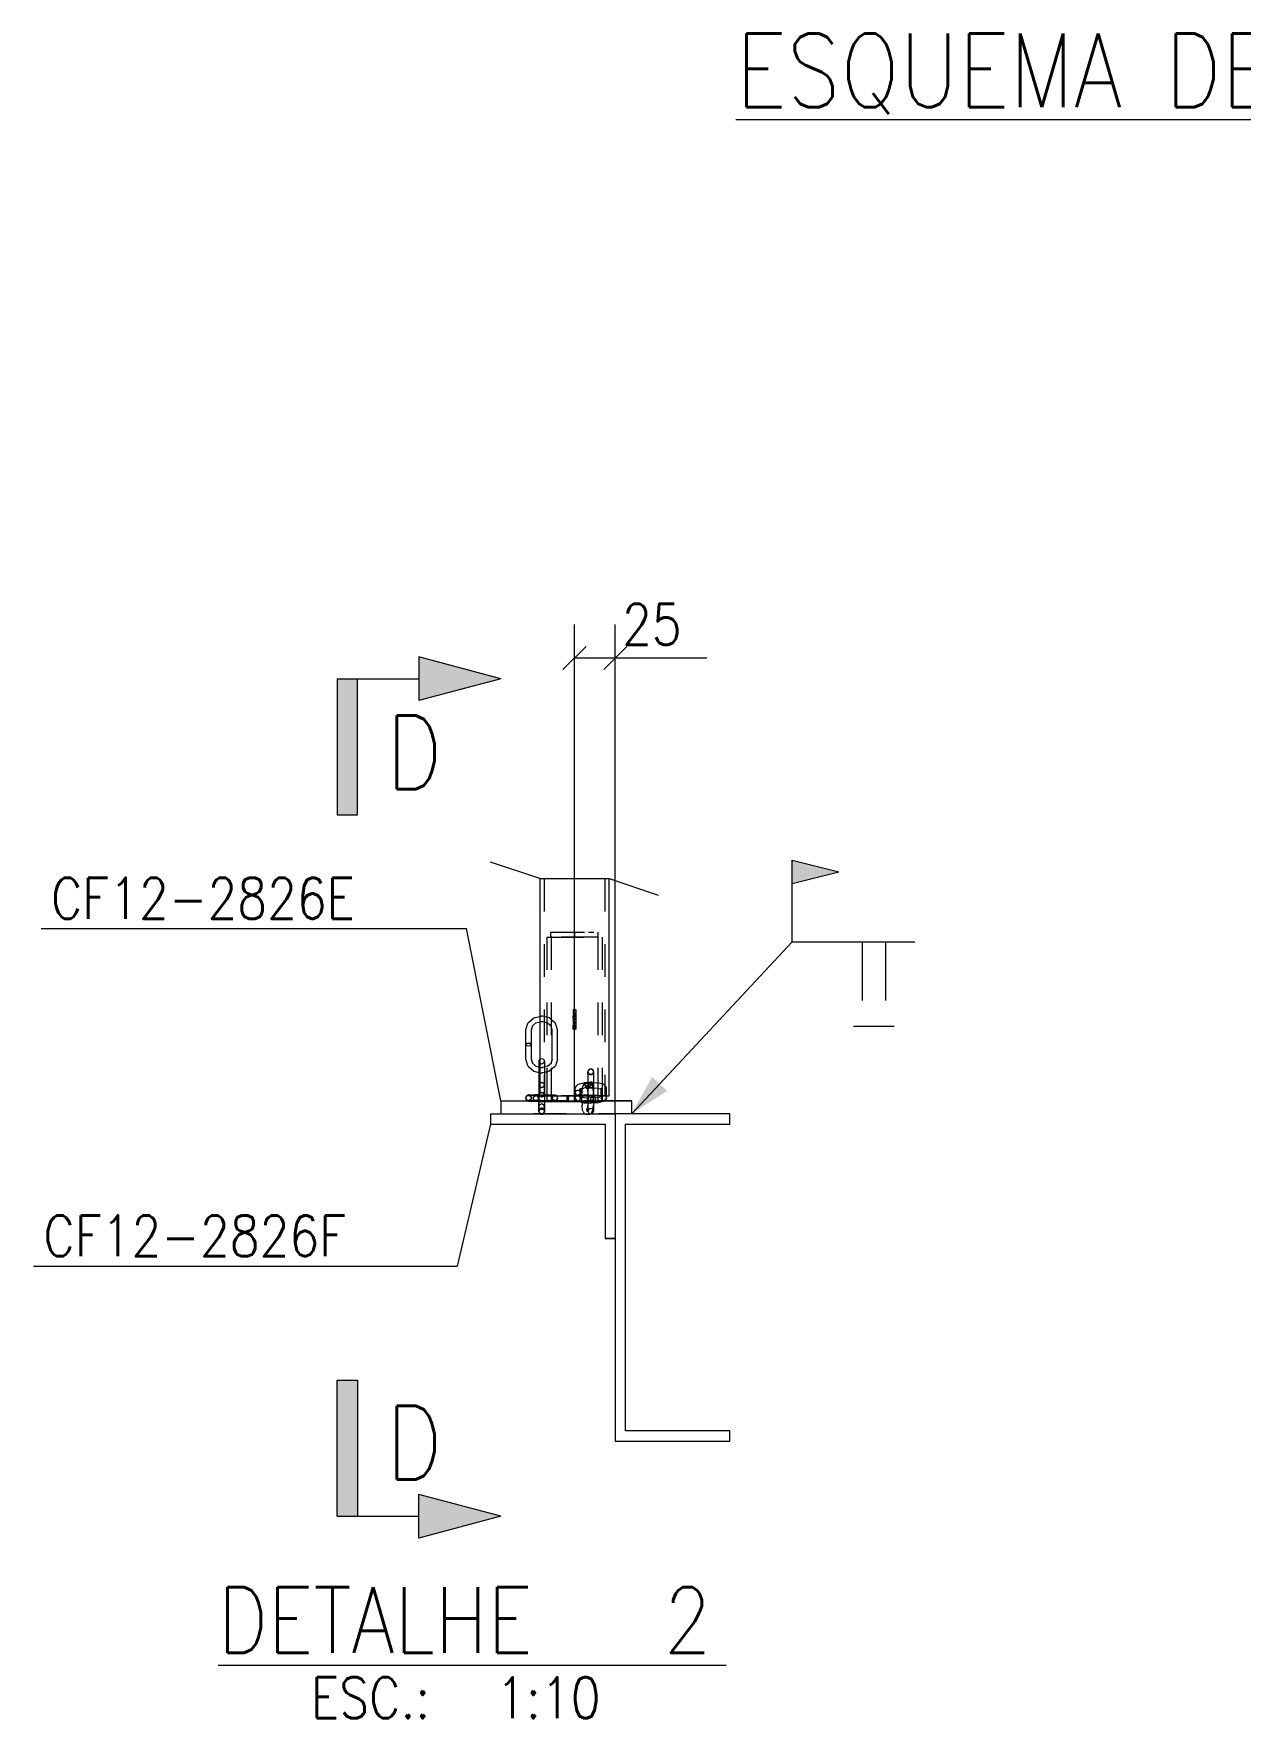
# Model space of a CAD drawing. Header units: millimetres. Extents: x -753 to 90, y 56274 to 56868.
# Drawn here: x -591.2 to -517.4, y 56393.4 to 56496.3 of the extents above; entities that cross this region are included whole.
import ezdxf

# ---------------------------------------------------------------- set-up
doc = ezdxf.new("R2010")
doc.units = ezdxf.units.MM
doc.linetypes.add('XKITLINE00', pattern=[0])
doc.linetypes.add('XKITLINE02', pattern=[4, 2, -2])
for name, color, linetype, lineweight in [('Corte', 7, 'Continuous', 0), ('Cota', 4, 'Continuous', 0), ('Objeto gráfico', 3, 'Continuous', 0), ('Outro tipo de objeto', 7, 'Continuous', 0), ('Peça', 2, 'Continuous', 0), ('Solda', 1, 'Continuous', 0), ('Texto', 7, 'Continuous', 0)]:
    doc.layers.add(name, color=color, linetype=linetype, lineweight=lineweight)
doc.styles.add('ROMANS', font='romans__.ttf')

# ---------------------------------------------------------------- blocks, each defined once
blk = doc.blocks.new('*A376')
at = {"layer": 'Outro tipo de objeto', "color": 1, "linetype": 'XKITLINE00', "lineweight": 0}
blk.add_line((-548.27, 56491.08), (-406.2, 56491.08), dxfattribs=at)
at = {"layer": 'Outro tipo de objeto', "color": 1, "style": 'ROMANS', "width": 0.85}
blk.add_text('ESQUEMA DE MONTAGEM DA COBERTURA', height=4.5, dxfattribs=at).set_placement((-548.27, 56491.83))
at = {"layer": 'Outro tipo de objeto', "color": 3, "style": 'ROMANS', "width": 0.85}
for s, p in [('ESC.:', (-487.08, 56487.83)), ('1:50', (-475.77, 56487.83))]:
    blk.add_text(s, height=2.5, dxfattribs=at).set_placement(p)
blk = doc.blocks.new('*A2097')
at = {"layer": 'Peça', "color": 1, "linetype": 'XKITLINE00', "lineweight": 0}
for p, q in [((-548.64, 56430.32), (-555.64, 56430.32)), ((-555.64, 56430.32), (-555.64, 56410.32)), ((-548.64, 56429.69), (-548.64, 56430.32)), ((-555.01, 56410.95), (-555.01, 56429.69)), ((-555.01, 56429.69), (-548.64, 56429.69)), ((-548.64, 56410.95), (-555.01, 56410.95)), ((-548.64, 56410.32), (-548.64, 56410.95)), ((-555.64, 56410.32), (-548.64, 56410.32))]:
    blk.add_line(p, q, dxfattribs=at)
blk = doc.blocks.new('*A2098')
at = {"layer": 'Peça', "color": 4, "linetype": 'XKITLINE00', "lineweight": 0}
for p, q in [((-563.26, 56430.32), (-560.22, 56430.32)), ((-563.26, 56430.32), (-563.26, 56429.69)), ((-560.06, 56430.32), (-557.53, 56430.32)), ((-557.11, 56430.32), (-555.64, 56430.32)), ((-563.26, 56429.69), (-556.27, 56429.69)), ((-556.27, 56429.69), (-556.27, 56422.7)), ((-556.27, 56422.7), (-555.64, 56422.7))]:
    blk.add_line(p, q, dxfattribs=at)
at = {"layer": 'Peça', "color": 7, "linetype": 'XKITLINE02', "lineweight": 0}
for p, q in [((-563.26, 56430.32), (-555.64, 56430.32)), ((-560.22, 56430.32), (-560.06, 56430.32)), ((-557.53, 56430.32), (-557.11, 56430.32)), ((-555.64, 56430.32), (-555.64, 56422.7)), ((-563.26, 56429.69), (-556.27, 56429.69)), ((-555.64, 56422.7), (-556.27, 56422.7))]:
    blk.add_line(p, q, dxfattribs=at)
blk = doc.blocks.new('*A2099')
at = {"layer": 'Peça', "color": 4, "linetype": 'XKITLINE00', "lineweight": 0}
for p, q in [((-560.94, 56435.9), (-560.62, 56436.18)), ((-560.62, 56436.18), (-560.18, 56436.28)), ((-560.1, 56436.28), (-560.18, 56436.28)), ((-559.66, 56436.18), (-560.1, 56436.28)), ((-559.66, 56436.18), (-559.33, 56435.9)), ((-561.11, 56435.46), (-560.98, 56435.86)), ((-561.11, 56434.56), (-561.11, 56435.46)), ((-560.98, 56435.86), (-560.94, 56435.9)), ((-560.77, 56435.46), (-560.69, 56435.71)), ((-560.77, 56434.56), (-560.77, 56435.46)), ((-560.5, 56435.88), (-560.18, 56435.95)), ((-560.18, 56435.95), (-560.1, 56435.95)), ((-560.1, 56435.95), (-559.78, 56435.88)), ((-559.51, 56435.46), (-559.59, 56435.71)), ((-559.51, 56433.65), (-559.51, 56435.46)), ((-559.33, 56435.9), (-559.29, 56435.86)), ((-559.17, 56435.46), (-559.29, 56435.86)), ((-559.17, 56433.65), (-559.17, 56435.46)), ((-561.06, 56434.62), (-561.11, 56434.56)), ((-561.11, 56434.54), (-561.06, 56434.6)), ((-561.1, 56434.55), (-561.11, 56434.56)), ((-561.11, 56433.65), (-561.11, 56434.54)), ((-560.94, 56434.64), (-561.06, 56434.62)), ((-561.06, 56434.6), (-560.94, 56434.63)), ((-560.82, 56434.62), (-560.94, 56434.64)), ((-560.94, 56434.63), (-560.82, 56434.6)), ((-560.77, 56434.56), (-560.82, 56434.62)), ((-560.82, 56434.6), (-560.77, 56434.54)), ((-560.77, 56434.55), (-560.77, 56434.56)), ((-560.77, 56433.65), (-560.77, 56434.54)), ((-560.98, 56433.24), (-561.11, 56433.65)), ((-560.69, 56433.39), (-560.77, 56433.65)), ((-560.73, 56433.43), (-560.5, 56433.22)), ((-560.5, 56433.22), (-560.31, 56433.18)), ((-560.31, 56433.53), (-560.26, 56433.65)), ((-560.31, 56433.53), (-560.31, 56432.09)), ((-560.26, 56433.65), (-560.14, 56433.7)), ((-560.14, 56433.7), (-560.02, 56433.65)), ((-560.02, 56433.65), (-559.97, 56433.53)), ((-559.97, 56433.53), (-559.97, 56431.42)), ((-559.78, 56433.22), (-559.97, 56433.18)), ((-559.78, 56433.22), (-559.54, 56433.43)), ((-559.51, 56433.65), (-559.59, 56433.39)), ((-559.17, 56433.65), (-559.29, 56433.24)), ((-557.31, 56432.89), (-557.26, 56433.01)), ((-557.26, 56433.01), (-557.14, 56433.06)), ((-557.14, 56433.06), (-557.02, 56433.01)), ((-557.02, 56433.01), (-556.97, 56432.89)), ((-560.62, 56432.92), (-560.31, 56432.85)), ((-560.31, 56432.09), (-560.26, 56432.21)), ((-560.31, 56432.07), (-560.26, 56432.19)), ((-560.31, 56432.09), (-560.31, 56432.08)), ((-560.3, 56432.09), (-560.31, 56432.09)), ((-560.31, 56432.08), (-560.31, 56432.09)), ((-560.31, 56432.08), (-560.31, 56432.07)), ((-560.31, 56432.07), (-560.31, 56432.06)), ((-560.3, 56432.06), (-560.31, 56432.07)), ((-560.31, 56432.07), (-560.31, 56431.43)), ((-560.26, 56432.21), (-560.14, 56432.26)), ((-560.26, 56432.19), (-560.14, 56432.24)), ((-560.14, 56432.26), (-560.02, 56432.21)), ((-560.14, 56432.24), (-560.02, 56432.19)), ((-559.97, 56432.09), (-560.02, 56432.21)), ((-560.02, 56432.19), (-559.97, 56432.07)), ((-559.66, 56432.92), (-559.97, 56432.85)), ((-559.97, 56432.09), (-559.97, 56432.09)), ((-559.97, 56432.06), (-559.97, 56432.07)), ((-558.06, 56431.99), (-558.11, 56431.88)), ((-558.06, 56431.99), (-557.94, 56432.11)), ((-557.94, 56432.11), (-557.83, 56432.14)), ((-557.83, 56432.14), (-557.56, 56432.21)), ((-557.67, 56431.67), (-557.64, 56431.95)), ((-557.6, 56432.05), (-557.64, 56431.95)), ((-557.55, 56432.17), (-557.6, 56432.05)), ((-557.31, 56432.23), (-557.56, 56432.21)), ((-557.43, 56432.22), (-557.55, 56432.17)), ((-557.43, 56432.22), (-557.33, 56432.23)), ((-557.33, 56432.23), (-557.21, 56432.18)), ((-557.33, 56431.67), (-557.3, 56431.95)), ((-557.22, 56432.23), (-557.32, 56432.23)), ((-557.2, 56432.18), (-557.32, 56432.23)), ((-557.31, 56432.88), (-557.31, 56432.88)), ((-557.31, 56432.88), (-557.31, 56432.23)), ((-557.26, 56432.05), (-557.3, 56431.95)), ((-557.1, 56432.18), (-557.22, 56432.23)), ((-557.21, 56432.23), (-557.14, 56432.26)), ((-557.21, 56432.18), (-557.16, 56432.06)), ((-557.16, 56432.06), (-557.21, 56431.94)), ((-557.15, 56432.06), (-557.2, 56432.18)), ((-557.2, 56431.94), (-557.15, 56432.06)), ((-557.02, 56432.21), (-557.14, 56432.26)), ((-557.05, 56432.06), (-557.1, 56432.18)), ((-557.01, 56431.96), (-557.05, 56432.06)), ((-556.97, 56432.09), (-557.02, 56432.21)), ((-556.98, 56431.68), (-557.01, 56431.96)), ((-556.97, 56432.88), (-556.97, 56432.88)), ((-556.97, 56432.88), (-556.97, 56432.12)), ((-556.97, 56432.23), (-556.72, 56432.21)), ((-556.97, 56432.12), (-556.97, 56432.09)), ((-556.97, 56432.08), (-556.97, 56432.08)), ((-556.97, 56432.08), (-556.97, 56431.43)), ((-556.44, 56432.14), (-556.72, 56432.21)), ((-556.33, 56432.11), (-556.44, 56432.14)), ((-556.22, 56431.99), (-556.33, 56432.11)), ((-556.17, 56431.88), (-556.22, 56431.99)), ((-561.06, 56431.43), (-561.11, 56431.31)), ((-561.11, 56431.28), (-561.06, 56431.4)), ((-561.11, 56431.3), (-561.1, 56431.29)), ((-561.06, 56431.15), (-561.11, 56431.27)), ((-561.06, 56431.43), (-560.94, 56431.48)), ((-561.06, 56431.4), (-560.94, 56431.45)), ((-560.94, 56431.1), (-561.06, 56431.15)), ((-560.94, 56431.48), (-560.83, 56431.48)), ((-560.94, 56431.47), (-560.83, 56431.47)), ((-560.94, 56431.45), (-560.83, 56431.45)), ((-560.83, 56431.44), (-560.94, 56431.44)), ((-560.94, 56431.1), (-560.83, 56431.1)), ((-560.83, 56431.48), (-560.56, 56431.48)), ((-560.83, 56431.47), (-560.56, 56431.46)), ((-560.83, 56431.45), (-560.56, 56431.45)), ((-560.83, 56431.44), (-560.56, 56431.44)), ((-560.83, 56431.1), (-560.56, 56431.1)), ((-560.66, 56431.26), (-560.61, 56431.38)), ((-560.66, 56431.26), (-560.66, 56431.26)), ((-560.61, 56431.38), (-560.5, 56431.43)), ((-560.31, 56431.48), (-560.56, 56431.48)), ((-560.56, 56431.46), (-560.31, 56431.46)), ((-560.31, 56431.45), (-560.56, 56431.45)), ((-560.56, 56431.44), (-560.31, 56431.44)), ((-560.56, 56431.1), (-560.53, 56431.1)), ((-560.5, 56431.43), (-560.48, 56431.43)), ((-560.48, 56431.09), (-560.5, 56431.09)), ((-560.48, 56431.43), (-560.28, 56431.43)), ((-560.28, 56431.09), (-560.48, 56431.09)), ((-560.31, 56430.46), (-560.31, 56431.09)), ((-560.28, 56431.43), (-559.94, 56431.42)), ((-560.28, 56431.09), (-559.94, 56431.08)), ((-559.97, 56431.48), (-559.72, 56431.48)), ((-559.72, 56431.46), (-559.97, 56431.46)), ((-559.97, 56431.45), (-559.72, 56431.45)), ((-559.72, 56431.44), (-559.97, 56431.44)), ((-559.97, 56431.08), (-559.96, 56431.08)), ((-559.97, 56431.08), (-559.97, 56430.46)), ((-559.96, 56431.08), (-557.95, 56431.07)), ((-559.94, 56431.42), (-559.54, 56431.42)), ((-559.94, 56431.08), (-559.55, 56431.08)), ((-559.72, 56431.48), (-559.44, 56431.48)), ((-559.72, 56431.46), (-559.44, 56431.47)), ((-559.72, 56431.45), (-559.44, 56431.45)), ((-559.72, 56431.44), (-559.44, 56431.44)), ((-559.55, 56431.08), (-558.55, 56431.08)), ((-559.54, 56431.42), (-558.55, 56431.42)), ((-559.44, 56431.48), (-559.34, 56431.48)), ((-559.44, 56431.47), (-559.34, 56431.47)), ((-559.44, 56431.45), (-559.34, 56431.45)), ((-559.44, 56431.44), (-559.34, 56431.44)), ((-559.34, 56431.48), (-559.22, 56431.43)), ((-559.34, 56431.45), (-559.27, 56431.42)), ((-559.21, 56431.42), (-559.22, 56431.43)), ((-558.55, 56431.42), (-558.53, 56431.42)), ((-558.55, 56431.42), (-558.52, 56431.37)), ((-558.52, 56431.13), (-558.55, 56431.08)), ((-558.54, 56431.4), (-558.53, 56431.42)), ((-558.53, 56431.08), (-558.54, 56431.09)), ((-558.53, 56431.42), (-557.54, 56431.41)), ((-558.5, 56431.37), (-558.53, 56431.42)), ((-558.53, 56431.08), (-558.5, 56431.13)), ((-557.54, 56431.07), (-558.53, 56431.08)), ((-558.52, 56431.37), (-558.51, 56431.25)), ((-558.51, 56431.25), (-558.52, 56431.13)), ((-558.49, 56431.25), (-558.5, 56431.37)), ((-558.5, 56431.13), (-558.49, 56431.25)), ((-558.11, 56431.88), (-558.11, 56431.61)), ((-558.06, 56431.72), (-558.11, 56431.61)), ((-558.11, 56431.6), (-558.06, 56431.72)), ((-558.11, 56431.61), (-558.1, 56431.6)), ((-558.11, 56431.42), (-558.11, 56431.6)), ((-557.94, 56431.77), (-558.06, 56431.72)), ((-558.06, 56431.72), (-557.94, 56431.77)), ((-558, 56431.42), (-557.94, 56431.44)), ((-557.95, 56431.07), (-557.68, 56431.07)), ((-557.82, 56431.72), (-557.94, 56431.77)), ((-557.94, 56431.77), (-557.82, 56431.72)), ((-557.94, 56431.44), (-557.83, 56431.44)), ((-557.94, 56431.43), (-557.83, 56431.43)), ((-557.86, 56431.07), (-557.83, 56431.07)), ((-557.68, 56431.45), (-557.83, 56431.44)), ((-557.83, 56431.43), (-557.68, 56431.43)), ((-557.83, 56431.07), (-557.68, 56431.03)), ((-557.77, 56431.61), (-557.82, 56431.72)), ((-557.82, 56431.72), (-557.77, 56431.6)), ((-557.77, 56431.88), (-557.77, 56431.61)), ((-557.77, 56431.81), (-557.73, 56431.85)), ((-557.77, 56431.61), (-557.77, 56431.6)), ((-557.77, 56431.45), (-557.77, 56431.6)), ((-557.65, 56431.86), (-557.74, 56431.84)), ((-557.68, 56431.42), (-557.67, 56431.67)), ((-557.68, 56431.08), (-557.67, 56430.83)), ((-557.19, 56431.41), (-557.54, 56431.41)), ((-557.2, 56431.07), (-557.54, 56431.07)), ((-557.33, 56431.67), (-557.34, 56431.41)), ((-557.31, 56431.45), (-557.34, 56431.45)), ((-557.34, 56431.43), (-557.18, 56431.43)), ((-557.34, 56431.07), (-557.22, 56431.07)), ((-557.34, 56431.07), (-557.33, 56430.83)), ((-557.34, 56430.98), (-557.31, 56430.98)), ((-557.32, 56431.68), (-557.32, 56431.76)), ((-557.32, 56431.68), (-557.31, 56431.43)), ((-557.31, 56431.07), (-557.32, 56430.84)), ((-557.31, 56431.89), (-557.21, 56431.94)), ((-557.21, 56431.93), (-557.31, 56431.89)), ((-557.31, 56431.89), (-557.22, 56431.89)), ((-557.2, 56431.07), (-557, 56431.07)), ((-557, 56431.41), (-557.19, 56431.41)), ((-557.18, 56431.43), (-557.1, 56431.43)), ((-557.1, 56431.43), (-556.72, 56431.43)), ((-557, 56431.41), (-556.88, 56431.36)), ((-556.97, 56431.43), (-556.98, 56431.68)), ((-556.97, 56431.08), (-556.98, 56430.84)), ((-556.97, 56431.9), (-556.72, 56431.89)), ((-556.97, 56431.45), (-556.72, 56431.45)), ((-556.97, 56431.09), (-556.97, 56430.48)), ((-556.72, 56430.99), (-556.97, 56430.98)), ((-556.95, 56431.09), (-556.72, 56431.09)), ((-556.83, 56431.24), (-556.88, 56431.36)), ((-556.83, 56431.24), (-556.83, 56431.24)), ((-556.72, 56431.89), (-556.54, 56431.84)), ((-556.72, 56431.45), (-556.44, 56431.44)), ((-556.72, 56431.43), (-556.44, 56431.43)), ((-556.72, 56431.09), (-556.44, 56431.09)), ((-556.72, 56430.99), (-556.44, 56431.07)), ((-556.54, 56431.85), (-556.51, 56431.81)), ((-556.51, 56431.45), (-556.51, 56431.88)), ((-556.44, 56431.44), (-556.34, 56431.44)), ((-556.44, 56431.43), (-556.34, 56431.43)), ((-556.44, 56431.07), (-556.35, 56431.09)), ((-556.44, 56431.09), (-556.34, 56431.09)), ((-556.34, 56431.44), (-556.22, 56431.39)), ((-556.34, 56431.09), (-556.22, 56431.14)), ((-556.22, 56431.39), (-556.17, 56431.27)), ((-556.22, 56431.14), (-556.17, 56431.26)), ((-556.18, 56431.3), (-556.17, 56431.33)), ((-556.17, 56431.33), (-556.17, 56431.88)), ((-556.17, 56431.26), (-556.17, 56431.27)), ((-560.26, 56430.34), (-560.31, 56430.46)), ((-560.14, 56430.29), (-560.26, 56430.34)), ((-560.02, 56430.34), (-560.14, 56430.29)), ((-559.97, 56430.46), (-560.02, 56430.34)), ((-557.64, 56430.55), (-557.67, 56430.83)), ((-557.55, 56430.33), (-557.43, 56430.28)), ((-557.43, 56430.28), (-557.22, 56430.29)), ((-557.32, 56430.84), (-557.33, 56430.76)), ((-557.3, 56430.55), (-557.33, 56430.83)), ((-557.31, 56430.63), (-557.22, 56430.63)), ((-557.26, 56430.45), (-557.3, 56430.55)), ((-557.22, 56430.29), (-557.1, 56430.34)), ((-557.15, 56430.32), (-557.14, 56430.31)), ((-557.14, 56430.31), (-557.02, 56430.36)), ((-557.1, 56430.34), (-557.05, 56430.46)), ((-557.05, 56430.46), (-557.01, 56430.56)), ((-557.02, 56430.36), (-556.97, 56430.48)), ((-557.01, 56430.56), (-556.98, 56430.84))]:
    blk.add_line(p, q, dxfattribs=at)
at = {"layer": 'Peça', "color": 7, "linetype": 'XKITLINE02', "lineweight": 0}
for p, q in [((-560.5, 56435.88), (-560.73, 56435.68)), ((-560.69, 56435.71), (-560.73, 56435.68)), ((-559.78, 56435.88), (-559.54, 56435.68)), ((-559.59, 56435.71), (-559.54, 56435.68)), ((-561.06, 56434.48), (-561.11, 56434.54)), ((-561.06, 56434.5), (-561.1, 56434.55)), ((-561.06, 56434.5), (-560.94, 56434.48)), ((-560.94, 56434.46), (-561.06, 56434.48)), ((-560.94, 56434.48), (-560.82, 56434.5)), ((-560.82, 56434.48), (-560.94, 56434.46)), ((-560.82, 56434.5), (-560.77, 56434.55)), ((-560.77, 56434.54), (-560.82, 56434.48)), ((-560.98, 56433.24), (-560.94, 56433.2)), ((-560.94, 56433.2), (-560.62, 56432.92)), ((-560.69, 56433.39), (-560.73, 56433.43)), ((-560.28, 56433.45), (-560.31, 56433.53)), ((-560.31, 56433.53), (-560.31, 56433.46)), ((-560.31, 56433.46), (-560.31, 56433.39)), ((-560.31, 56433.18), (-560.26, 56433.17)), ((-560.26, 56433.41), (-560.28, 56433.45)), ((-560.14, 56433.36), (-560.26, 56433.41)), ((-560.26, 56433.17), (-560.18, 56433.15)), ((-560.18, 56433.15), (-560.14, 56433.15)), ((-560.02, 56433.41), (-560.14, 56433.36)), ((-560.14, 56433.15), (-560.1, 56433.15)), ((-559.97, 56433.18), (-560.1, 56433.15)), ((-560.02, 56433.41), (-560, 56433.45)), ((-560, 56433.45), (-559.97, 56433.53)), ((-559.97, 56433.53), (-559.97, 56433.46)), ((-559.33, 56433.2), (-559.66, 56432.92)), ((-559.59, 56433.39), (-559.54, 56433.43)), ((-559.29, 56433.24), (-559.33, 56433.2)), ((-560.31, 56432.85), (-560.26, 56432.84)), ((-560.28, 56432.03), (-560.3, 56432.09)), ((-560.28, 56432.01), (-560.3, 56432.06)), ((-560.26, 56431.97), (-560.28, 56432.03)), ((-560.26, 56431.95), (-560.28, 56432.01)), ((-560.26, 56432.84), (-560.18, 56432.82)), ((-560.14, 56431.92), (-560.26, 56431.97)), ((-560.18, 56432.82), (-560.14, 56432.82)), ((-560.14, 56432.82), (-560.1, 56432.82)), ((-560.02, 56431.97), (-560.14, 56431.92)), ((-559.97, 56432.85), (-560.1, 56432.82)), ((-560.02, 56431.97), (-559.99, 56432.03)), ((-560.02, 56431.95), (-559.99, 56432.01)), ((-559.99, 56432.03), (-559.97, 56432.09)), ((-559.99, 56432.01), (-559.97, 56432.06)), ((-557.5, 56432.06), (-557.45, 56432.18)), ((-557.45, 56431.94), (-557.5, 56432.06)), ((-557.49, 56432.06), (-557.48, 56432.09)), ((-557.49, 56432.06), (-557.44, 56431.94)), ((-557.48, 56432.09), (-557.44, 56432.18)), ((-557.45, 56432.18), (-557.33, 56432.23)), ((-557.44, 56432.18), (-557.38, 56432.2)), ((-557.35, 56431.96), (-557.39, 56432.06)), ((-557.39, 56432.06), (-557.34, 56431.94)), ((-557.38, 56432.2), (-557.32, 56432.23)), ((-557.32, 56431.76), (-557.35, 56431.96)), ((-557.31, 56432.88), (-557.31, 56432.89)), ((-557.26, 56432.77), (-557.31, 56432.89)), ((-557.31, 56432.88), (-557.31, 56432.89)), ((-557.31, 56432.88), (-557.31, 56432.88)), ((-557.31, 56432.79), (-557.31, 56432.88)), ((-557.31, 56432.79), (-557.31, 56432.78)), ((-557.31, 56432.51), (-557.31, 56432.5)), ((-557.26, 56432.24), (-557.31, 56432.23)), ((-557.31, 56432.23), (-557.31, 56430.48)), ((-557.31, 56432.09), (-557.27, 56432.17)), ((-557.31, 56432.09), (-557.26, 56431.97)), ((-557.31, 56431.95), (-557.26, 56432.05)), ((-557.31, 56431.93), (-557.31, 56431.95)), ((-557.27, 56432.17), (-557.26, 56432.21)), ((-557.14, 56432.72), (-557.26, 56432.77)), ((-557.26, 56432.24), (-557.18, 56432.24)), ((-557.26, 56432.21), (-557.21, 56432.23)), ((-557.26, 56431.97), (-557.14, 56431.92)), ((-557.18, 56432.24), (-557.14, 56432.24)), ((-557.02, 56432.77), (-557.14, 56432.72)), ((-557.14, 56432.24), (-557.1, 56432.24)), ((-557.14, 56431.92), (-557.02, 56431.97)), ((-557.1, 56432.24), (-557.02, 56432.24)), ((-556.97, 56432.89), (-557.02, 56432.77)), ((-557.02, 56432.24), (-556.97, 56432.23)), ((-557.02, 56431.97), (-556.97, 56432.09)), ((-556.97, 56432.88), (-556.97, 56432.89)), ((-556.97, 56432.88), (-556.97, 56432.89)), ((-556.97, 56432.88), (-556.97, 56432.88)), ((-556.97, 56432.79), (-556.97, 56432.88)), ((-556.97, 56432.78), (-556.97, 56432.79)), ((-556.97, 56432.08), (-556.97, 56432.09)), ((-556.97, 56432.09), (-556.97, 56432.08)), ((-556.97, 56432.09), (-556.97, 56432.08)), ((-556.97, 56432.08), (-556.97, 56432.08)), ((-556.97, 56431.99), (-556.97, 56432.08)), ((-556.97, 56431.97), (-556.97, 56431.99)), ((-561.11, 56431.31), (-561.11, 56431.3)), ((-561.11, 56431.3), (-561.11, 56431.3)), ((-561.11, 56431.27), (-561.11, 56431.28)), ((-561.11, 56431.28), (-561.11, 56431.28)), ((-561.1, 56431.29), (-561.06, 56431.18)), ((-561.06, 56431.18), (-560.94, 56431.13)), ((-560.94, 56431.47), (-560.85, 56431.43)), ((-560.94, 56431.44), (-560.88, 56431.42)), ((-560.82, 56431.19), (-560.94, 56431.14)), ((-560.82, 56431.16), (-560.94, 56431.11)), ((-560.94, 56431.14), (-560.86, 56431.14)), ((-560.94, 56431.13), (-560.88, 56431.13)), ((-560.94, 56431.11), (-560.86, 56431.11)), ((-560.88, 56431.42), (-560.82, 56431.39)), ((-560.88, 56431.13), (-560.83, 56431.13)), ((-560.86, 56431.14), (-560.83, 56431.14)), ((-560.86, 56431.11), (-560.83, 56431.11)), ((-560.85, 56431.43), (-560.82, 56431.42)), ((-560.56, 56431.14), (-560.83, 56431.14)), ((-560.83, 56431.13), (-560.56, 56431.12)), ((-560.83, 56431.11), (-560.56, 56431.11)), ((-560.82, 56431.42), (-560.77, 56431.3)), ((-560.82, 56431.39), (-560.77, 56431.27)), ((-560.77, 56431.31), (-560.82, 56431.19)), ((-560.77, 56431.28), (-560.82, 56431.16)), ((-560.77, 56431.3), (-560.77, 56431.31)), ((-560.77, 56431.3), (-560.77, 56431.3)), ((-560.77, 56431.27), (-560.77, 56431.28)), ((-560.77, 56431.28), (-560.77, 56431.28)), ((-560.66, 56431.26), (-560.61, 56431.14)), ((-560.61, 56431.14), (-560.5, 56431.09)), ((-560.18, 56431.14), (-560.56, 56431.14)), ((-560.56, 56431.12), (-560.18, 56431.12)), ((-560.18, 56431.11), (-560.56, 56431.11)), ((-560.53, 56431.1), (-560.18, 56431.1)), ((-560.5, 56431.43), (-560.3, 56431.42)), ((-560.5, 56431.43), (-560.38, 56431.38)), ((-560.5, 56431.09), (-560.38, 56431.14)), ((-560.5, 56431.09), (-560.3, 56431.08)), ((-560.33, 56431.26), (-560.38, 56431.38)), ((-560.38, 56431.14), (-560.33, 56431.26)), ((-560.33, 56431.26), (-560.33, 56431.26)), ((-560.31, 56431.68), (-560.31, 56430.84)), ((-560.26, 56431.59), (-560.31, 56431.49)), ((-560.31, 56431.48), (-560.26, 56431.58)), ((-560.31, 56431.49), (-560.26, 56431.39)), ((-560.26, 56431.48), (-560.31, 56431.48)), ((-560.26, 56431.38), (-560.31, 56431.48)), ((-560.31, 56431.46), (-560.26, 56431.46)), ((-560.26, 56431.45), (-560.31, 56431.45)), ((-560.31, 56431.44), (-560.26, 56431.44)), ((-560.31, 56431.43), (-560.31, 56431.31)), ((-560.3, 56431.42), (-559.96, 56431.42)), ((-560.3, 56431.08), (-559.97, 56431.08)), ((-560.14, 56431.9), (-560.26, 56431.95)), ((-560.14, 56431.63), (-560.26, 56431.59)), ((-560.26, 56431.58), (-560.14, 56431.62)), ((-560.26, 56431.48), (-560.18, 56431.48)), ((-560.26, 56431.46), (-560.18, 56431.46)), ((-560.26, 56431.45), (-560.18, 56431.45)), ((-560.26, 56431.44), (-560.18, 56431.44)), ((-560.26, 56431.39), (-560.14, 56431.35)), ((-560.14, 56431.34), (-560.26, 56431.38)), ((-560.14, 56430.92), (-560.26, 56430.87)), ((-560.18, 56431.48), (-560.1, 56431.48)), ((-560.18, 56431.46), (-560.1, 56431.46)), ((-560.18, 56431.45), (-560.1, 56431.45)), ((-560.18, 56431.44), (-560.14, 56431.44)), ((-560.18, 56431.14), (-560.1, 56431.14)), ((-560.18, 56431.12), (-560.1, 56431.12)), ((-560.18, 56431.11), (-560.1, 56431.11)), ((-560.18, 56431.1), (-560.1, 56431.1)), ((-560.02, 56431.95), (-560.14, 56431.9)), ((-560.02, 56431.59), (-560.14, 56431.63)), ((-560.14, 56431.62), (-560.02, 56431.58)), ((-560.14, 56431.44), (-560.1, 56431.44)), ((-560.14, 56431.35), (-560.02, 56431.39)), ((-560.02, 56431.38), (-560.14, 56431.34)), ((-560.02, 56430.87), (-560.14, 56430.92)), ((-560.1, 56431.48), (-559.97, 56431.48)), ((-559.97, 56431.46), (-560.1, 56431.46)), ((-560.1, 56431.45), (-559.97, 56431.45)), ((-559.97, 56431.44), (-560.1, 56431.44)), ((-560.1, 56431.14), (-559.72, 56431.14)), ((-559.72, 56431.12), (-560.1, 56431.12)), ((-560.1, 56431.11), (-559.72, 56431.11)), ((-559.72, 56431.1), (-560.1, 56431.1)), ((-559.97, 56431.49), (-560.02, 56431.59)), ((-560.02, 56431.58), (-559.97, 56431.48)), ((-559.97, 56431.48), (-560.02, 56431.38)), ((-560.02, 56431.39), (-559.99, 56431.45)), ((-559.99, 56431.45), (-559.97, 56431.49)), ((-559.97, 56431.42), (-559.97, 56431.08)), ((-559.96, 56431.42), (-558.55, 56431.42)), ((-559.72, 56431.14), (-559.44, 56431.14)), ((-559.44, 56431.13), (-559.72, 56431.12)), ((-559.72, 56431.11), (-559.44, 56431.11)), ((-559.72, 56431.1), (-559.44, 56431.1)), ((-559.51, 56431.3), (-559.46, 56431.42)), ((-559.46, 56431.39), (-559.51, 56431.27)), ((-559.46, 56431.19), (-559.51, 56431.31)), ((-559.51, 56431.31), (-559.51, 56431.3)), ((-559.46, 56431.16), (-559.51, 56431.28)), ((-559.51, 56431.28), (-559.51, 56431.27)), ((-559.46, 56431.42), (-559.39, 56431.44)), ((-559.46, 56431.39), (-559.38, 56431.42)), ((-559.34, 56431.14), (-559.46, 56431.19)), ((-559.34, 56431.11), (-559.46, 56431.16)), ((-559.44, 56431.14), (-559.34, 56431.14)), ((-559.44, 56431.13), (-559.34, 56431.13)), ((-559.44, 56431.11), (-559.34, 56431.11)), ((-559.44, 56431.1), (-559.34, 56431.1)), ((-559.39, 56431.44), (-559.34, 56431.47)), ((-559.38, 56431.42), (-559.34, 56431.44)), ((-559.34, 56431.13), (-559.28, 56431.15)), ((-559.34, 56431.1), (-559.26, 56431.13)), ((-559.28, 56431.15), (-559.22, 56431.18)), ((-559.27, 56431.42), (-559.22, 56431.4)), ((-559.26, 56431.13), (-559.22, 56431.15)), ((-559.22, 56431.4), (-559.17, 56431.28)), ((-559.22, 56431.18), (-559.17, 56431.3)), ((-559.17, 56431.27), (-559.22, 56431.15)), ((-559.19, 56431.37), (-559.21, 56431.42)), ((-559.17, 56431.31), (-559.19, 56431.37)), ((-559.17, 56431.3), (-559.17, 56431.31)), ((-559.17, 56431.28), (-559.17, 56431.27)), ((-558.59, 56431.25), (-558.58, 56431.37)), ((-558.58, 56431.13), (-558.59, 56431.25)), ((-558.58, 56431.37), (-558.55, 56431.42)), ((-558.56, 56431.37), (-558.58, 56431.25)), ((-558.58, 56431.25), (-558.56, 56431.13)), ((-558.55, 56431.08), (-558.58, 56431.13)), ((-558.56, 56431.37), (-558.54, 56431.4)), ((-558.54, 56431.09), (-558.56, 56431.13)), ((-558.53, 56431.42), (-558.53, 56431.42)), ((-558.53, 56431.42), (-557.95, 56431.41)), ((-558.06, 56431.49), (-558.11, 56431.6)), ((-558.11, 56431.37), (-558.11, 56431.42)), ((-558.06, 56431.39), (-558.11, 56431.27)), ((-558.11, 56431.33), (-558.11, 56431.37)), ((-558.09, 56431.3), (-558.11, 56431.33)), ((-558.11, 56431.27), (-558.11, 56431.27)), ((-558.11, 56431.26), (-558.11, 56431.27)), ((-558.06, 56431.14), (-558.11, 56431.26)), ((-558.1, 56431.6), (-558.06, 56431.49)), ((-558.06, 56431.21), (-558.09, 56431.3)), ((-558.06, 56431.49), (-557.94, 56431.44)), ((-557.94, 56431.44), (-558.06, 56431.49)), ((-558.06, 56431.39), (-558, 56431.42)), ((-558.06, 56431.21), (-557.94, 56431.1)), ((-558.06, 56431.14), (-557.94, 56431.09)), ((-557.95, 56431.41), (-557.56, 56431.41)), ((-557.82, 56431.49), (-557.94, 56431.44)), ((-557.94, 56431.44), (-557.87, 56431.47)), ((-557.82, 56431.39), (-557.94, 56431.43)), ((-557.94, 56431.1), (-557.89, 56431.12)), ((-557.94, 56431.1), (-557.86, 56431.08)), ((-557.94, 56431.1), (-557.83, 56431.1)), ((-557.94, 56431.09), (-557.83, 56431.09)), ((-557.89, 56431.12), (-557.82, 56431.15)), ((-557.87, 56431.47), (-557.82, 56431.49)), ((-557.86, 56431.08), (-557.86, 56431.07)), ((-557.74, 56431.84), (-557.83, 56431.81)), ((-557.83, 56431.81), (-557.77, 56431.83)), ((-557.83, 56431.4), (-557.56, 56431.32)), ((-557.73, 56431.36), (-557.83, 56431.4)), ((-557.56, 56431.11), (-557.83, 56431.1)), ((-557.83, 56431.09), (-557.56, 56431.09)), ((-557.82, 56431.76), (-557.77, 56431.88)), ((-557.82, 56431.76), (-557.77, 56431.81)), ((-557.77, 56431.6), (-557.82, 56431.49)), ((-557.77, 56431.6), (-557.82, 56431.49)), ((-557.77, 56431.33), (-557.82, 56431.45)), ((-557.82, 56431.45), (-557.8, 56431.43)), ((-557.77, 56431.26), (-557.82, 56431.39)), ((-557.82, 56431.15), (-557.77, 56431.27)), ((-557.8, 56431.43), (-557.73, 56431.36)), ((-557.77, 56431.83), (-557.73, 56431.85)), ((-557.77, 56431.41), (-557.77, 56431.45)), ((-557.77, 56431.33), (-557.77, 56431.41)), ((-557.77, 56431.27), (-557.77, 56431.27)), ((-557.77, 56431.26), (-557.77, 56431.27)), ((-557.73, 56431.36), (-557.73, 56431.36)), ((-557.64, 56431.45), (-557.68, 56431.45)), ((-557.68, 56431.43), (-557.64, 56431.43)), ((-557.68, 56431.37), (-557.68, 56431.42)), ((-557.68, 56431.29), (-557.68, 56431.37)), ((-557.68, 56431.25), (-557.68, 56431.29)), ((-557.68, 56431.21), (-557.68, 56431.25)), ((-557.68, 56431.13), (-557.68, 56431.21)), ((-557.68, 56431.13), (-557.68, 56431.08)), ((-557.68, 56431.07), (-557.56, 56431.07)), ((-557.68, 56431.03), (-557.56, 56430.99)), ((-557.65, 56431.86), (-557.62, 56431.87)), ((-557.64, 56431.45), (-557.56, 56431.45)), ((-557.64, 56431.43), (-557.56, 56431.43)), ((-557.62, 56431.87), (-557.56, 56431.89)), ((-557.18, 56431.91), (-557.56, 56431.89)), ((-557.34, 56431.45), (-557.56, 56431.45)), ((-557.56, 56431.43), (-557.34, 56431.43)), ((-557.56, 56431.41), (-557.22, 56431.41)), ((-557.56, 56431.32), (-557.18, 56431.3)), ((-557.18, 56431.11), (-557.56, 56431.11)), ((-557.56, 56431.09), (-557.18, 56431.09)), ((-557.56, 56431.07), (-557.34, 56431.07)), ((-557.56, 56430.99), (-557.34, 56430.98)), ((-557.33, 56431.89), (-557.45, 56431.94)), ((-557.44, 56431.94), (-557.37, 56431.91)), ((-557.43, 56431.88), (-557.38, 56431.91)), ((-557.43, 56431.88), (-557.38, 56431.88)), ((-557.38, 56431.91), (-557.31, 56431.93)), ((-557.38, 56431.88), (-557.33, 56431.89)), ((-557.37, 56431.91), (-557.32, 56431.89)), ((-557.34, 56431.94), (-557.26, 56431.91)), ((-557.34, 56431.41), (-557.34, 56431.29)), ((-557.34, 56431.21), (-557.34, 56431.29)), ((-557.34, 56431.21), (-557.34, 56431.07)), ((-557.33, 56431.89), (-557.31, 56431.89)), ((-557.32, 56431.89), (-557.31, 56431.89)), ((-557.32, 56431.89), (-557.31, 56431.89)), ((-557.31, 56431.45), (-557.26, 56431.45)), ((-557.31, 56431.43), (-557.31, 56431.3)), ((-557.31, 56431.28), (-557.28, 56431.33)), ((-557.31, 56431.26), (-557.31, 56431.3)), ((-557.29, 56431.25), (-557.31, 56431.28)), ((-557.31, 56431.22), (-557.31, 56431.26)), ((-557.31, 56431.12), (-557.31, 56431.22)), ((-557.31, 56431.12), (-557.31, 56431.07)), ((-557.31, 56430.98), (-557.18, 56430.97)), ((-557.26, 56431.16), (-557.29, 56431.25)), ((-557.28, 56431.33), (-557.26, 56431.4)), ((-557.26, 56431.91), (-557.22, 56431.89)), ((-557.26, 56431.45), (-557.18, 56431.45)), ((-557.14, 56431.45), (-557.26, 56431.4)), ((-557.26, 56431.16), (-557.14, 56431.11)), ((-557.22, 56431.41), (-557.02, 56431.41)), ((-557.22, 56431.07), (-557.02, 56431.07)), ((-557.2, 56431.94), (-557.21, 56431.93)), ((-557.18, 56431.91), (-557.13, 56431.91)), ((-557.18, 56431.45), (-557.14, 56431.45)), ((-557.18, 56431.3), (-557.14, 56431.3)), ((-557.18, 56431.11), (-557.1, 56431.11)), ((-557.18, 56431.09), (-557.1, 56431.09)), ((-557.1, 56430.97), (-557.18, 56430.97)), ((-557.11, 56431.36), (-557.16, 56431.24)), ((-557.16, 56431.24), (-557.16, 56431.24)), ((-557.16, 56431.24), (-557.12, 56431.12)), ((-557.14, 56431.45), (-557.1, 56431.45)), ((-557.02, 56431.4), (-557.14, 56431.45)), ((-557.14, 56431.3), (-557.1, 56431.3)), ((-557.14, 56431.11), (-557.06, 56431.14)), ((-557.13, 56431.91), (-557.1, 56431.91)), ((-557.12, 56431.12), (-557, 56431.07)), ((-557.11, 56431.36), (-557, 56431.41)), ((-557.11, 56431.36), (-557.11, 56431.36)), ((-557.1, 56431.91), (-557, 56431.91)), ((-557.1, 56431.45), (-557.02, 56431.45)), ((-556.72, 56431.32), (-557.1, 56431.3)), ((-557.1, 56431.11), (-556.72, 56431.11)), ((-557.1, 56431.09), (-557.05, 56431.09)), ((-556.97, 56430.98), (-557.1, 56430.97)), ((-557.06, 56431.14), (-557.02, 56431.16)), ((-557.05, 56431.09), (-556.95, 56431.09)), ((-557.02, 56431.45), (-556.97, 56431.45)), ((-557.02, 56431.41), (-557, 56431.41)), ((-556.97, 56431.28), (-557.02, 56431.4)), ((-557.02, 56431.16), (-556.97, 56431.28)), ((-557.02, 56431.07), (-557, 56431.07)), ((-557, 56431.91), (-556.97, 56431.9)), ((-557, 56431.07), (-556.88, 56431.12)), ((-556.97, 56431.4), (-556.97, 56431.43)), ((-556.97, 56431.4), (-556.97, 56431.43)), ((-556.97, 56431.43), (-556.97, 56431.14)), ((-556.97, 56431.3), (-556.97, 56431.4)), ((-556.97, 56431.31), (-556.97, 56431.4)), ((-556.97, 56431.23), (-556.97, 56431.31)), ((-556.97, 56431.22), (-556.97, 56431.3)), ((-556.97, 56431.14), (-556.97, 56431.23)), ((-556.97, 56431.14), (-556.97, 56431.22)), ((-556.97, 56431.14), (-556.97, 56431.08)), ((-556.97, 56431.09), (-556.97, 56431.14)), ((-556.97, 56431.14), (-556.97, 56431.09)), ((-556.88, 56431.12), (-556.83, 56431.24)), ((-556.72, 56431.32), (-556.44, 56431.4)), ((-556.72, 56431.11), (-556.7, 56431.11)), ((-556.7, 56431.11), (-556.44, 56431.1)), ((-556.54, 56431.85), (-556.48, 56431.83)), ((-556.54, 56431.84), (-556.48, 56431.83)), ((-556.54, 56431.36), (-556.48, 56431.43)), ((-556.44, 56431.4), (-556.54, 56431.36)), ((-556.46, 56431.76), (-556.51, 56431.88)), ((-556.51, 56431.81), (-556.46, 56431.76)), ((-556.46, 56431.45), (-556.51, 56431.33)), ((-556.51, 56431.41), (-556.51, 56431.45)), ((-556.51, 56431.33), (-556.51, 56431.41)), ((-556.46, 56431.39), (-556.51, 56431.26)), ((-556.51, 56431.27), (-556.46, 56431.15)), ((-556.51, 56431.26), (-556.51, 56431.27)), ((-556.48, 56431.83), (-556.44, 56431.81)), ((-556.48, 56431.83), (-556.44, 56431.81)), ((-556.48, 56431.43), (-556.46, 56431.45)), ((-556.46, 56431.39), (-556.39, 56431.41)), ((-556.46, 56431.15), (-556.38, 56431.12)), ((-556.44, 56431.1), (-556.41, 56431.1)), ((-556.41, 56431.1), (-556.34, 56431.1)), ((-556.39, 56431.41), (-556.34, 56431.43)), ((-556.38, 56431.12), (-556.34, 56431.1)), ((-556.35, 56431.09), (-556.33, 56431.1)), ((-556.33, 56431.1), (-556.29, 56431.14)), ((-556.29, 56431.14), (-556.22, 56431.21)), ((-556.22, 56431.21), (-556.19, 56431.26)), ((-556.19, 56431.26), (-556.18, 56431.3)), ((-560.26, 56430.87), (-560.31, 56430.75)), ((-560.31, 56430.75), (-560.31, 56430.82)), ((-560.26, 56430.63), (-560.31, 56430.75)), ((-560.31, 56430.48), (-560.26, 56430.6)), ((-560.26, 56430.58), (-560.31, 56430.46)), ((-560.31, 56430.56), (-560.31, 56430.47)), ((-560.26, 56430.36), (-560.31, 56430.48)), ((-560.31, 56430.46), (-560.31, 56430.47)), ((-560.26, 56430.6), (-560.14, 56430.65)), ((-560.26, 56430.63), (-560.14, 56430.58)), ((-560.14, 56430.63), (-560.26, 56430.58)), ((-560.14, 56430.31), (-560.26, 56430.36)), ((-560.14, 56430.65), (-560.02, 56430.6)), ((-560.14, 56430.58), (-560.02, 56430.63)), ((-560.14, 56430.63), (-560.02, 56430.58)), ((-560.02, 56430.36), (-560.14, 56430.31)), ((-559.97, 56430.75), (-560.02, 56430.87)), ((-560.02, 56430.63), (-559.97, 56430.75)), ((-560.02, 56430.6), (-559.97, 56430.48)), ((-560.02, 56430.58), (-559.97, 56430.46)), ((-559.97, 56430.48), (-560.02, 56430.36)), ((-559.97, 56430.75), (-559.97, 56430.82)), ((-557.6, 56430.45), (-557.64, 56430.55)), ((-557.6, 56430.45), (-557.55, 56430.33)), ((-557.43, 56430.62), (-557.38, 56430.6)), ((-557.43, 56430.62), (-557.38, 56430.62)), ((-557.38, 56430.62), (-557.31, 56430.63)), ((-557.38, 56430.6), (-557.31, 56430.57)), ((-557.38, 56430.46), (-557.37, 56430.51)), ((-557.38, 56430.46), (-557.37, 56430.51)), ((-557.37, 56430.51), (-557.34, 56430.58)), ((-557.37, 56430.51), (-557.34, 56430.56)), ((-557.33, 56430.76), (-557.34, 56430.63)), ((-557.34, 56430.56), (-557.34, 56430.63)), ((-557.34, 56430.58), (-557.22, 56430.63)), ((-557.31, 56430.58), (-557.31, 56430.66)), ((-557.26, 56430.6), (-557.31, 56430.48)), ((-557.31, 56430.57), (-557.31, 56430.58)), ((-557.26, 56430.45), (-557.31, 56430.57)), ((-557.31, 56430.48), (-557.31, 56430.57)), ((-557.31, 56430.48), (-557.26, 56430.36)), ((-557.14, 56430.65), (-557.26, 56430.6)), ((-557.26, 56430.36), (-557.2, 56430.34)), ((-557.2, 56430.34), (-557.15, 56430.32)), ((-557.02, 56430.6), (-557.14, 56430.65)), ((-556.97, 56430.48), (-557.02, 56430.6))]:
    blk.add_line(p, q, dxfattribs=at)
at = {"layer": 'Peça', "color": 4, "linetype": 'XKITLINE00', "lineweight": 0}
for centre, start, end in [((-557.14, 56432.88), 360, 180), ((-557.14, 56432.88), 315.0003, 180), ((-557.14, 56432.08), 360, 115.1523), ((-557.14, 56432.08), 315.0002, 115.1908), ((-560.94, 56431.3), 86.2956, 180), ((-560.94, 56431.3), 86.3678, 180), ((-560.94, 56431.28), 86.2956, 180), ((-560.94, 56431.28), 86.3678, 180), ((-557.94, 56431.27), 86.3678, 110.2878), ((-557.94, 56431.27), 86.2956, 110.3646)]:
    blk.add_arc(centre, 0.17, start, end, dxfattribs=at)
at = {"layer": 'Peça', "color": 7, "linetype": 'XKITLINE02', "lineweight": 0}
for centre, start, end in [((-557.14, 56432.88), 180, 360), ((-557.14, 56432.88), 180, 315.0003), ((-557.14, 56432.08), 115.1523, 360), ((-557.14, 56432.08), 115.1908, 315.0002), ((-560.94, 56431.3), 180, 86.2956), ((-560.94, 56431.3), 180, 86.3678), ((-560.94, 56431.28), 180, 86.2956), ((-560.94, 56431.28), 180, 86.3678), ((-557.94, 56431.27), 110.2878, 86.3678), ((-557.94, 56431.27), 110.3646, 86.2956), ((-560.14, 56430.49), 90, 270), ((-560.14, 56430.49), 44.9998, 224.9998), ((-560.14, 56430.46), 90, 270), ((-560.14, 56430.46), 44.9998, 224.9998), ((-560.14, 56430.49), 224.9998, 44.9998), ((-560.14, 56430.46), 224.9998, 44.9998), ((-560.14, 56430.49), 270, 90), ((-560.14, 56430.46), 270, 90)]:
    blk.add_arc(centre, 0.17, start, end, dxfattribs=at)
blk = doc.blocks.new('*A2100')
at = {"layer": 'Peça', "color": 4, "linetype": 'XKITLINE00', "lineweight": 0}
for p, q in [((-558.22, 56436.68), (-558.14, 56436.74)), ((-558.22, 56436.68), (-558.22, 56435.72)), ((-558.22, 56436.52), (-558.14, 56436.56)), ((-558.22, 56436.12), (-558.14, 56436.12)), ((-558.14, 56436.74), (-558.05, 56436.68)), ((-558.14, 56436.56), (-558.05, 56436.52)), ((-558.05, 56436.12), (-558.14, 56436.12)), ((-558.05, 56436.68), (-558.05, 56435.72)), ((-558.22, 56435.68), (-558.22, 56435.72)), ((-558.22, 56435.72), (-558.14, 56435.69)), ((-558.22, 56435.6), (-558.22, 56435.68)), ((-558.22, 56435.6), (-558.22, 56435.56)), ((-558.22, 56435.56), (-558.14, 56435.5)), ((-558.05, 56435.72), (-558.14, 56435.69)), ((-558.05, 56435.56), (-558.14, 56435.5)), ((-558.05, 56435.68), (-558.05, 56435.72)), ((-558.05, 56435.6), (-558.05, 56435.68)), ((-558.05, 56435.6), (-558.05, 56435.56))]:
    blk.add_line(p, q, dxfattribs=at)
at = {"layer": 'Peça', "color": 7, "linetype": 'XKITLINE02', "lineweight": 0}
for p, q in [((-558.22, 56436.58), (-558.14, 56436.52)), ((-558.22, 56436.52), (-558.14, 56436.56)), ((-558.14, 56436.4), (-558.22, 56436.44)), ((-558.22, 56436.44), (-558.18, 56436.42)), ((-558.22, 56436.27), (-558.14, 56436.32)), ((-558.14, 56436.12), (-558.22, 56436.17)), ((-558.14, 56436.12), (-558.22, 56436.07)), ((-558.14, 56436.12), (-558.22, 56436.07)), ((-558.14, 56436.12), (-558.22, 56436.12)), ((-558.18, 56436.42), (-558.14, 56436.4)), ((-558.14, 56436.52), (-558.06, 56436.57)), ((-558.14, 56436.56), (-558.05, 56436.52)), ((-558.05, 56436.44), (-558.14, 56436.4)), ((-558.14, 56436.4), (-558.05, 56436.44)), ((-558.14, 56436.32), (-558.05, 56436.27)), ((-558.05, 56436.17), (-558.14, 56436.12)), ((-558.05, 56436.07), (-558.14, 56436.12)), ((-558.05, 56436.07), (-558.14, 56436.12)), ((-558.14, 56436.12), (-558.05, 56436.12)), ((-558.06, 56436.57), (-558.05, 56436.58)), ((-558.22, 56435.97), (-558.14, 56435.92)), ((-558.22, 56435.97), (-558.14, 56435.92)), ((-558.14, 56435.84), (-558.22, 56435.8)), ((-558.22, 56435.8), (-558.18, 56435.82)), ((-558.22, 56435.72), (-558.14, 56435.69)), ((-558.22, 56435.72), (-558.22, 56435.6)), ((-558.22, 56435.67), (-558.17, 56435.7)), ((-558.22, 56435.58), (-558.14, 56435.62)), ((-558.22, 56435.49), (-558.22, 56435.58)), ((-558.22, 56435.49), (-558.22, 56435.56)), ((-558.14, 56435.45), (-558.22, 56435.49)), ((-558.18, 56435.82), (-558.14, 56435.84)), ((-558.17, 56435.7), (-558.14, 56435.72)), ((-558.14, 56435.92), (-558.05, 56435.97)), ((-558.14, 56435.92), (-558.05, 56435.97)), ((-558.14, 56435.84), (-558.05, 56435.8)), ((-558.05, 56435.8), (-558.14, 56435.84)), ((-558.14, 56435.69), (-558.05, 56435.72)), ((-558.14, 56435.72), (-558.05, 56435.67)), ((-558.14, 56435.62), (-558.05, 56435.58)), ((-558.05, 56435.49), (-558.14, 56435.45)), ((-558.05, 56435.72), (-558.05, 56435.6)), ((-558.05, 56435.58), (-558.05, 56435.49)), ((-558.05, 56435.49), (-558.05, 56435.56))]:
    blk.add_line(p, q, dxfattribs=at)
for start, end in [(90, 270), (270, 90)]:
    blk.add_arc((-558.14, 56436.22), 0.1, start, end, dxfattribs=at)
blk = doc.blocks.new('*A2101')
at = {"layer": 'Peça', "color": 7, "linetype": 'XKITLINE02', "lineweight": 0}
for p, q in [((-559.59, 56441.12), (-559.59, 56441.42)), ((-559.59, 56441.42), (-557.28, 56441.42)), ((-559.52, 56441.42), (-556.69, 56441.42)), ((-558.14, 56441.42), (-558.14, 56441.12)), ((-557.28, 56441.42), (-556.96, 56441.42)), ((-556.69, 56441.12), (-556.69, 56441.42)), ((-559.52, 56441.12), (-559.59, 56441.12)), ((-559.59, 56441.12), (-556.69, 56441.12)), ((-556.96, 56441.12), (-559.31, 56441.12))]:
    blk.add_line(p, q, dxfattribs=at)
blk = doc.blocks.new('*A2102')
at = {"layer": 'Peça', "color": 7, "linetype": 'XKITLINE02', "lineweight": 0}
for p, q in [((-559.82, 56441.12), (-559.82, 56431.12)), ((-559.82, 56441.12), (-556.45, 56441.12)), ((-556.68, 56441.12), (-559.82, 56441.12)), ((-559.56, 56441.12), (-559.56, 56431.12)), ((-559.56, 56441.12), (-556.71, 56441.12)), ((-558.95, 56441.12), (-558.14, 56441.12)), ((-556.71, 56441.12), (-556.71, 56431.12)), ((-556.45, 56441.12), (-556.45, 56431.12)), ((-559.82, 56431.12), (-558.98, 56431.12)), ((-559.82, 56431.12), (-559.6, 56431.12)), ((-559.6, 56431.12), (-557.29, 56431.12)), ((-559.56, 56431.12), (-556.45, 56431.12)), ((-559.37, 56431.12), (-556.71, 56431.12)), ((-558.98, 56431.12), (-556.68, 56431.12))]:
    blk.add_line(p, q, dxfattribs=at)
blk = doc.blocks.new('*A2103')
at = {"layer": 'Peça', "color": 4, "linetype": 'XKITLINE00', "lineweight": 0}
for p, q in [((-560.26, 56444.69), (-560.26, 56436.26)), ((-556.02, 56431.42), (-556.02, 56444.69)), ((-560.26, 56435.94), (-560.26, 56433.65)), ((-558.14, 56431.42), (-558.95, 56431.42)), ((-558.11, 56431.42), (-558.14, 56431.42)), ((-556.17, 56431.42), (-556.02, 56431.42))]:
    blk.add_line(p, q, dxfattribs=at)
at = {"layer": 'Peça', "color": 7, "linetype": 'XKITLINE02', "lineweight": 0}
for p, q in [((-559.99, 56444.69), (-559.99, 56431.42)), ((-556.28, 56444.69), (-556.28, 56431.42)), ((-560.26, 56436.26), (-560.26, 56435.94)), ((-560.26, 56433.65), (-560.26, 56431.42)), ((-560.26, 56431.42), (-560.1, 56431.42)), ((-560.26, 56431.42), (-560.1, 56431.42)), ((-560.1, 56431.42), (-558.95, 56431.42)), ((-560.1, 56431.42), (-559.64, 56431.42)), ((-559.99, 56431.42), (-559.85, 56431.42)), ((-559.99, 56431.42), (-559.56, 56431.42)), ((-559.64, 56431.42), (-556.18, 56431.42)), ((-558.95, 56431.42), (-557.33, 56431.42)), ((-558.85, 56431.42), (-556.42, 56431.42)), ((-556.18, 56431.42), (-558.11, 56431.42)), ((-556.28, 56431.42), (-556.49, 56431.42)), ((-556.42, 56431.42), (-556.28, 56431.42)), ((-556.18, 56431.42), (-556.02, 56431.42)), ((-556.18, 56431.42), (-556.17, 56431.42))]:
    blk.add_line(p, q, dxfattribs=at)
blk = doc.blocks.new('*A2104')
at = {"layer": 'Peça', "color": 4, "linetype": 'XKITLINE00', "lineweight": 0}
for p, q in [((-562.64, 56431.12), (-560.98, 56431.12)), ((-562.64, 56431.12), (-562.64, 56431.12)), ((-562.64, 56431.12), (-562.64, 56430.32)), ((-556.27, 56431.12), (-554.64, 56431.12)), ((-554.64, 56431.12), (-554.64, 56431.12)), ((-554.64, 56430.32), (-554.64, 56431.12))]:
    blk.add_line(p, q, dxfattribs=at)
at = {"layer": 'Peça', "color": 7, "linetype": 'XKITLINE02', "lineweight": 0}
for p, q in [((-554.64, 56431.12), (-562.64, 56431.12)), ((-562.64, 56431.12), (-562.64, 56431.12)), ((-560.98, 56431.12), (-556.27, 56431.12)), ((-554.64, 56431.12), (-554.64, 56431.12)), ((-562.64, 56430.32), (-554.64, 56430.32)), ((-554.64, 56430.32), (-562.64, 56430.32))]:
    blk.add_line(p, q, dxfattribs=at)
blk = doc.blocks.new('*A2105')
at = {"layer": 'Outro tipo de objeto', "color": 1, "linetype": 'XKITLINE00', "lineweight": 0}
blk.add_line((-579.92, 56396.63), (-548.87, 56396.63), dxfattribs=at)
at = {"layer": 'Outro tipo de objeto', "color": 1, "style": 'ROMANS', "width": 0.85}
for s, p in [('DETALHE', (-579.92, 56397.38)), ('2', (-552.68, 56397.38))]:
    blk.add_text(s, height=4, dxfattribs=at).set_placement(p)
at = {"layer": 'Outro tipo de objeto', "color": 3, "style": 'ROMANS', "width": 0.85}
for s, p in [('ESC.:', (-574.24, 56393.38)), ('1:10', (-562.92, 56393.38))]:
    blk.add_text(s, height=2.5, dxfattribs=at).set_placement(p)
blk = doc.blocks.new('*A2133')
at = {"layer": 'Objeto gráfico', "color": 7, "linetype": 'XKITLINE00', "lineweight": 0}
for p, q in [((-560.26, 56444.69), (-563.26, 56445.69)), ((-560.26, 56444.69), (-556.02, 56444.69)), ((-556.02, 56444.69), (-553.02, 56443.69))]:
    blk.add_line(p, q, dxfattribs=at)
blk = doc.blocks.new('*A2204')
at = {"layer": 'Cota', "color": 7, "linetype": 'XKITLINE00', "lineweight": 0}
for p, q in [((-558.14, 56431.12), (-558.14, 56460.23)), ((-555.64, 56430.32), (-555.64, 56460.23)), ((-557.43, 56458.88), (-558.84, 56457.47)), ((-554.93, 56458.88), (-556.34, 56457.47)), ((-558.14, 56458.18), (-555.64, 56458.18)), ((-555.64, 56458.18), (-550.05, 56458.18)), ((-555.64, 56458.18), (-550.05, 56458.18))]:
    blk.add_line(p, q, dxfattribs=at)
at = {"layer": 'Cota', "color": 3}
for p in [(-558.14, 56458.18), (-555.64, 56458.18)]:
    blk.add_point(p, dxfattribs=at)
at = {"layer": 'Cota', "color": 3, "style": 'ROMANS', "width": 0.85}
blk.add_text('25', height=2.5, dxfattribs=at).set_placement((-555.23, 56458.98))
blk = doc.blocks.new('*A2205')
at = {"layer": 'Solda'}
for color, points in [(3, [(-541.98, 56445.1), (-544.84, 56444.39), (-544.84, 56445.82)]), (7, [(-554.64, 56430.32), (-553.39, 56432.57), (-552.47, 56431.72)])]:
    blk.add_hatch(color=color, dxfattribs=at).paths.add_polyline_path(points, flags=17)
at = {"layer": 'Solda', "color": 3, "linetype": 'XKITLINE00', "lineweight": 0}
for p, q in [((-544.84, 56440.82), (-544.84, 56445.82)), ((-544.84, 56445.82), (-541.98, 56445.1)), ((-544.84, 56444.39), (-541.98, 56445.1)), ((-540.55, 56440.82), (-540.55, 56437.25)), ((-539.12, 56440.82), (-539.12, 56437.25)), ((-541.09, 56435.68), (-538.59, 56435.68))]:
    blk.add_line(p, q, dxfattribs=at)
at = {"layer": 'Solda', "color": 7, "linetype": 'XKITLINE00', "lineweight": 0}
for p, q in [((-554.64, 56430.32), (-544.84, 56440.82)), ((-544.84, 56440.82), (-537.34, 56440.82))]:
    blk.add_line(p, q, dxfattribs=at)
blk = doc.blocks.new('*A2206')
at = {"layer": 'Texto', "color": 7, "linetype": 'XKITLINE00', "lineweight": 0}
for p in [(-563.26, 56429.69), (-591.19, 56421.01)]:
    blk.add_line(p, (-565.31, 56421.01), dxfattribs=at)
at = {"layer": 'Texto', "color": 4, "style": 'ROMANS', "width": 0.85}
blk.add_text('CF12-2826F', height=2.5, dxfattribs=at).set_placement((-590.59, 56421.61))
blk = doc.blocks.new('*A2207')
at = {"layer": 'Texto', "color": 7, "linetype": 'XKITLINE00', "lineweight": 0}
for p in [(-590.73, 56441.64), (-562.64, 56431.12)]:
    blk.add_line(p, (-564.74, 56441.64), dxfattribs=at)
at = {"layer": 'Texto', "color": 4, "style": 'ROMANS', "width": 0.85}
blk.add_text('CF12-2826E', height=2.5, dxfattribs=at).set_placement((-590.13, 56442.24))
blk = doc.blocks.new('*A2208')
at = {"layer": 'Corte'}
for points in [[(-562.64, 56456.91), (-567.64, 56455.57), (-567.64, 56458.25)], [(-571.39, 56448.58), (-572.64, 56448.58), (-572.64, 56456.91)], [(-571.39, 56456.91), (-571.39, 56448.58), (-572.64, 56456.91)], [(-571.39, 56405.72), (-572.64, 56405.72), (-572.64, 56414.05)], [(-571.39, 56414.05), (-571.39, 56405.72), (-572.64, 56414.05)], [(-562.64, 56405.72), (-567.64, 56404.38), (-567.64, 56407.05)]]:
    blk.add_hatch(color=6, dxfattribs=at).paths.add_polyline_path(points, flags=17)
at = {"layer": 'Corte', "color": 6, "linetype": 'XKITLINE00', "lineweight": 0}
for p, q in [((-562.64, 56456.91), (-567.64, 56458.25)), ((-567.64, 56458.25), (-567.64, 56455.57)), ((-572.64, 56456.91), (-567.64, 56456.91)), ((-572.64, 56456.91), (-572.64, 56448.58)), ((-571.39, 56448.58), (-571.39, 56456.91)), ((-562.64, 56456.91), (-567.64, 56455.57)), ((-572.64, 56448.58), (-571.39, 56448.58)), ((-572.64, 56405.72), (-572.64, 56414.05)), ((-572.64, 56414.05), (-571.39, 56414.05)), ((-571.39, 56414.05), (-571.39, 56405.72)), ((-562.64, 56405.72), (-567.64, 56407.05)), ((-567.64, 56404.38), (-567.64, 56407.05)), ((-572.64, 56405.72), (-567.64, 56405.72)), ((-562.64, 56405.72), (-567.64, 56404.38))]:
    blk.add_line(p, q, dxfattribs=at)
at = {"layer": 'Corte', "color": 4, "style": 'ROMANS', "width": 0.85}
for p in [(-569.64, 56450.16), (-569.64, 56407.97)]:
    blk.add_text('D', height=4.5, dxfattribs=at).set_placement(p)

msp = doc.modelspace()

# ---------------------------------------------------------------- block references
at = {"lineweight": 0}
for name in ['*A376', '*A2204', '*A2205', '*A2207', '*A2103', '*A2101', '*A2102', '*A2099', '*A2100', '*A2104', '*A2098', '*A2097', '*A2206', '*A2105']:
    msp.add_blockref(name, (0, 0), dxfattribs=at)
at = {"layer": 'Corte', "lineweight": 0}
msp.add_blockref('*A2208', (0, 0), dxfattribs=at)
at = {"layer": 'Objeto gráfico', "lineweight": 0}
msp.add_blockref('*A2133', (0, 0), dxfattribs=at)

doc.saveas('drawing.dxf')
